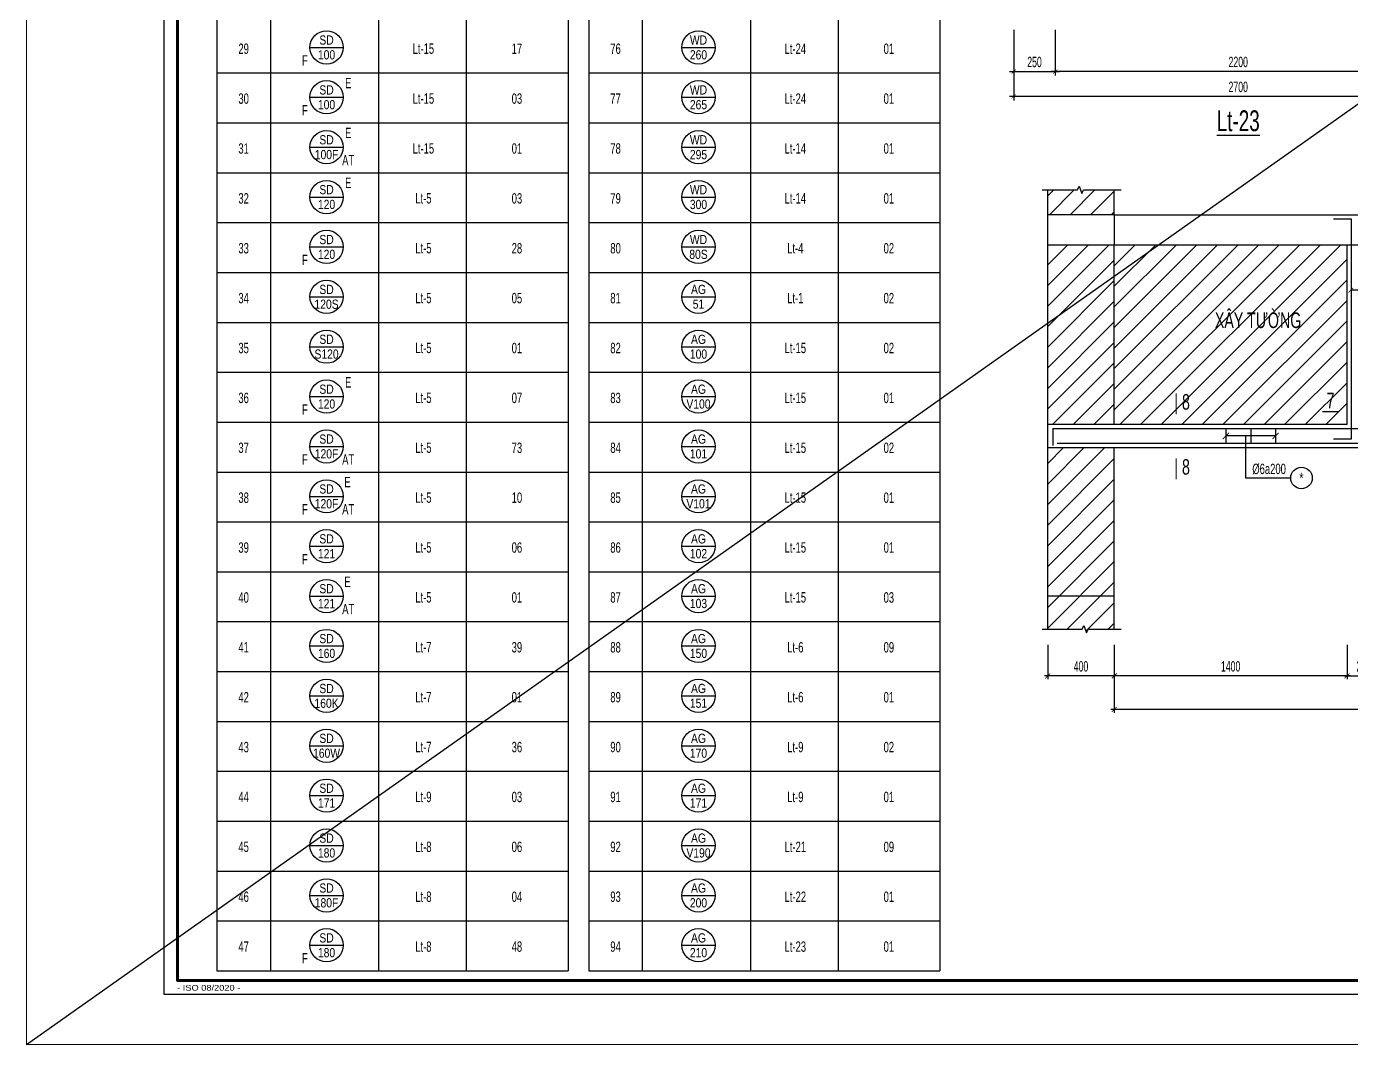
# Model space of a CAD drawing. Header units: millimetres. Extents: x 0 to 23128, y 0 to 16335.
# Drawn here: x 0 to 7968, y 0 to 6121 of the extents above; entities that cross this region are included whole.
import ezdxf
from ezdxf.enums import TextEntityAlignment as Align

# ---------------------------------------------------------------- set-up
doc = ezdxf.new("R2010")
doc.units = ezdxf.units.MM
doc.header["$LTSCALE"] = 100
doc.header["$MEASUREMENT"] = 0
doc.header["$PDMODE"] = 2
doc.layers.get('0').update_dxf_attribs({"lineweight": 20})
doc.layers.get('Defpoints').update_dxf_attribs({"color": 40, "lineweight": 20})
for name, color, linetype in [('CDC -TEXT KHUNG', 7, 'Continuous'), ('CDC-KHUNGTEN', 9, 'Continuous'), ('CDC.02.DIM', 1, 'Continuous'), ('CDC.03.BORDER', 3, 'Continuous'), ('CDC.05.STEEL', 4, 'Continuous'), ('CDC.06.TEXT', 2, 'Continuous'), ('CDC.10.HATCH', 9, 'Continuous'), ('CDC.11.NOTE', 8, 'Continuous'), ('CDC.14.STEELNUM', 9, 'Continuous'), ('KCS_CHI', 1, 'Continuous')]:
    doc.layers.add(name, color=color, linetype=linetype)
doc.layers.add('KCS_Plotter', color=11, linetype='Continuous', plot=False)
doc.styles.add('ARIAL', font='arial.ttf', dxfattribs={"width": 0.6})
doc.styles.add('JAPAN-EE', font='arial.ttf', dxfattribs={"width": 0.6})
doc.styles.add('KT CDC', font='arial.ttf', dxfattribs={"width": 0.85, "height": 200})
doc.dimstyles.new('1-25', dxfattribs={"dimtxt": 62.5, "dimasz": 30, "dimexe": 20, "dimexo": 0, "dimgap": 25, "dimtad": 1, "dimdec": 0, "dimzin": 0, "dimdsep": 46, "dimtxsty": 'ARIAL', "dimblk": 'ARCHTICK', "dimcen": 0, "dimdle": 20, "dimclrd": 1, "dimclre": 1, "dimclrt": 2, "dimadec": 0, "dimazin": 0, "dimtfac": 1, "dimtdec": 0, "dimtmove": 2, "dimatfit": 3, "dimldrblk": 'ARCHTICK', "dimfxl": 1, "dimtolj": 1, "dimtzin": 0, "dimarcsym": 1})
doc.dimstyles.new('dim25', dxfattribs={"dimscale": 25, "dimtxt": 2.5, "dimasz": 1, "dimexe": 1, "dimexo": 0, "dimgap": 1, "dimtad": 1, "dimdec": 0, "dimdsep": 46, "dimtxsty": 'ARIAL', "dimblk": 'ARCHTICK', "dimcen": 1, "dimdle": 1, "dimclrd": 1, "dimclre": 1, "dimclrt": 2, "dimadec": 0, "dimazin": 0, "dimtfac": 0.00072, "dimtdec": 0, "dimtix": 1, "dimtmove": 2, "dimatfit": 3, "dimldrblk": 'ARCHTICK', "dimfxl": 1, "dimtolj": 1, "dimarcsym": 0})

# ---------------------------------------------------------------- blocks, each defined once
blk = doc.blocks.new('_ArchTick')
at = {"color": 0, "linetype": 'ByBlock', "const_width": 0.15}
blk.add_lwpolyline([(-0.5, -0.5), (0.5, 0.5)], dxfattribs=at)
blk = doc.blocks.new('*D108')
at = {"layer": 'CDC.02.DIM', "color": 1, "lineweight": -2, "transparency": 16777216}
for p, q in [((5936.9, 6100.7), (5936.9, 5825.7)), ((6186.9, 6100.7), (6186.9, 5825.7)), ((5911.9, 5850.7), (6211.9, 5850.7))]:
    blk.add_line(p, q, dxfattribs=at)
at = {"layer": 'Defpoints', "color": 0, "transparency": 16777216}
for p in [(5936.9, 6100.7), (6186.9, 6100.7), (6186.9, 5850.7)]:
    blk.add_point(p, dxfattribs=at)
at = {"layer": 'CDC.02.DIM', "color": 1, "lineweight": -2, "transparency": 16777216, "xscale": 25, "yscale": 25, "zscale": 25, "rotation": 180}
blk.add_blockref('_ArchTick', (5936.9, 5850.7), dxfattribs=at)
at = {"layer": 'CDC.02.DIM', "color": 1, "lineweight": -2, "transparency": 16777216, "xscale": 25, "yscale": 25, "zscale": 25}
blk.add_blockref('_ArchTick', (6186.9, 5850.7), dxfattribs=at)
at = {"layer": 'CDC.02.DIM', "color": 2, "transparency": 16777216, "insert": (6061.9, 5907.6), "char_height": 62.5, "attachment_point": 5, "style": 'ARIAL'}
blk.add_mtext('\\A1;250', dxfattribs=at)
blk = doc.blocks.new('*D110')
at = {"layer": 'CDC.02.DIM', "color": 1, "lineweight": -2, "transparency": 16777216}
for p, q in [((6186.9, 6100.7), (6186.9, 5825.7)), ((8386.9, 6100.7), (8386.9, 5825.7)), ((8411.9, 5850.7), (6161.9, 5850.7))]:
    blk.add_line(p, q, dxfattribs=at)
at = {"layer": 'Defpoints', "color": 0, "transparency": 16777216}
for p in [(6186.9, 6100.7), (8386.9, 6100.7), (6186.9, 5850.7)]:
    blk.add_point(p, dxfattribs=at)
at = {"layer": 'CDC.02.DIM', "color": 1, "lineweight": -2, "transparency": 16777216, "xscale": 25, "yscale": 25, "zscale": 25, "rotation": 180}
blk.add_blockref('_ArchTick', (6186.9, 5850.7), dxfattribs=at)
at = {"layer": 'CDC.02.DIM', "color": 1, "lineweight": -2, "transparency": 16777216, "xscale": 25, "yscale": 25, "zscale": 25}
blk.add_blockref('_ArchTick', (8386.9, 5850.7), dxfattribs=at)
at = {"layer": 'CDC.02.DIM', "color": 2, "transparency": 16777216, "insert": (7286.9, 5907.6), "char_height": 62.5, "attachment_point": 5, "style": 'ARIAL'}
blk.add_mtext('\\A1;2200', dxfattribs=at)
blk = doc.blocks.new('*D111')
at = {"layer": 'CDC.02.DIM', "color": 1, "lineweight": -2, "transparency": 16777216}
for p, q in [((5936.9, 6100.7), (5936.9, 5675.7)), ((8636.9, 6100.7), (8636.9, 5675.7)), ((8661.9, 5700.7), (5911.9, 5700.7))]:
    blk.add_line(p, q, dxfattribs=at)
at = {"layer": 'Defpoints', "color": 0, "transparency": 16777216}
for p in [(5936.9, 6100.7), (8636.9, 6100.7), (5936.9, 5700.7)]:
    blk.add_point(p, dxfattribs=at)
at = {"layer": 'CDC.02.DIM', "color": 1, "lineweight": -2, "transparency": 16777216, "xscale": 25, "yscale": 25, "zscale": 25, "rotation": 180}
blk.add_blockref('_ArchTick', (5936.9, 5700.7), dxfattribs=at)
at = {"layer": 'CDC.02.DIM', "color": 1, "lineweight": -2, "transparency": 16777216, "xscale": 25, "yscale": 25, "zscale": 25}
blk.add_blockref('_ArchTick', (8636.9, 5700.7), dxfattribs=at)
at = {"layer": 'CDC.02.DIM', "color": 2, "transparency": 16777216, "insert": (7286.9, 5757.6), "char_height": 62.5, "attachment_point": 5, "style": 'ARIAL'}
blk.add_mtext('\\A1;2700', dxfattribs=at)
blk = doc.blocks.new('*D143')
at = {"layer": 'CDC.02.DIM', "color": 1, "lineweight": -2, "transparency": 16777216}
for p, q in [((6141.4, 2403.9), (6141.4, 2196.4)), ((6541.4, 2403.9), (6541.4, 2196.4)), ((6561.4, 2216.4), (6121.4, 2216.4))]:
    blk.add_line(p, q, dxfattribs=at)
at = {"layer": 'Defpoints', "color": 0, "transparency": 16777216}
for p in [(6141.4, 2403.9), (6541.4, 2403.9), (6141.4, 2216.4)]:
    blk.add_point(p, dxfattribs=at)
at = {"layer": 'CDC.02.DIM', "color": 1, "lineweight": -2, "transparency": 16777216, "xscale": 30, "yscale": 30, "zscale": 30, "rotation": 180}
blk.add_blockref('_ArchTick', (6141.4, 2216.4), dxfattribs=at)
at = {"layer": 'CDC.02.DIM', "color": 1, "lineweight": -2, "transparency": 16777216, "xscale": 30, "yscale": 30, "zscale": 30}
blk.add_blockref('_ArchTick', (6541.4, 2216.4), dxfattribs=at)
at = {"layer": 'CDC.02.DIM', "color": 2, "transparency": 16777216, "insert": (6341.4, 2273.3), "char_height": 62.5, "attachment_point": 5, "style": 'ARIAL'}
blk.add_mtext('\\A1;400', dxfattribs=at)
blk = doc.blocks.new('*D144')
at = {"layer": 'CDC.02.DIM', "color": 1, "lineweight": -2, "transparency": 16777216}
for p, q in [((6541.4, 2403.9), (6541.4, 2196.4)), ((7941.4, 2403.9), (7941.4, 2196.4)), ((7961.4, 2216.4), (6521.4, 2216.4))]:
    blk.add_line(p, q, dxfattribs=at)
at = {"layer": 'Defpoints', "color": 0, "transparency": 16777216}
for p in [(6541.4, 2403.9), (7941.4, 2403.9), (6541.4, 2216.4)]:
    blk.add_point(p, dxfattribs=at)
at = {"layer": 'CDC.02.DIM', "color": 1, "lineweight": -2, "transparency": 16777216, "xscale": 30, "yscale": 30, "zscale": 30, "rotation": 180}
blk.add_blockref('_ArchTick', (6541.4, 2216.4), dxfattribs=at)
at = {"layer": 'CDC.02.DIM', "color": 1, "lineweight": -2, "transparency": 16777216, "xscale": 30, "yscale": 30, "zscale": 30}
blk.add_blockref('_ArchTick', (7941.4, 2216.4), dxfattribs=at)
at = {"layer": 'CDC.02.DIM', "color": 2, "transparency": 16777216, "insert": (7241.4, 2273.3), "char_height": 62.5, "attachment_point": 5, "style": 'ARIAL'}
blk.add_mtext('\\A1;1400', dxfattribs=at)
blk = doc.blocks.new('*D145')
at = {"layer": 'CDC.02.DIM', "color": 1, "lineweight": -2, "transparency": 16777216}
for p, q in [((6541.4, 2403.9), (6541.4, 1994.9)), ((11241.4, 2402.4), (11241.4, 1994.9)), ((11261.4, 2014.9), (6521.4, 2014.9))]:
    blk.add_line(p, q, dxfattribs=at)
at = {"layer": 'Defpoints', "color": 0, "transparency": 16777216}
for p in [(6541.4, 2403.9), (11241.4, 2402.4), (6541.4, 2014.9)]:
    blk.add_point(p, dxfattribs=at)
at = {"layer": 'CDC.02.DIM', "color": 1, "lineweight": -2, "transparency": 16777216, "xscale": 30, "yscale": 30, "zscale": 30, "rotation": 180}
blk.add_blockref('_ArchTick', (6541.4, 2014.9), dxfattribs=at)
at = {"layer": 'CDC.02.DIM', "color": 1, "lineweight": -2, "transparency": 16777216, "xscale": 30, "yscale": 30, "zscale": 30}
blk.add_blockref('_ArchTick', (11241.4, 2014.9), dxfattribs=at)
at = {"layer": 'CDC.02.DIM', "color": 2, "transparency": 16777216, "insert": (8891.4, 2071.8), "char_height": 62.5, "attachment_point": 5, "style": 'ARIAL'}
blk.add_mtext('\\A1;4700', dxfattribs=at)
blk = doc.blocks.new('*D146')
at = {"layer": 'CDC.02.DIM', "color": 1, "lineweight": -2, "transparency": 16777216}
for p, q in [((7941.4, 2403.9), (7941.4, 2196.4)), ((8141.4, 2403.9), (8141.4, 2196.4)), ((7921.4, 2216.4), (8161.4, 2216.4))]:
    blk.add_line(p, q, dxfattribs=at)
at = {"layer": 'Defpoints', "color": 0, "transparency": 16777216}
for p in [(7941.4, 2403.9), (8141.4, 2403.9), (8141.4, 2216.4)]:
    blk.add_point(p, dxfattribs=at)
at = {"layer": 'CDC.02.DIM', "color": 1, "lineweight": -2, "transparency": 16777216, "xscale": 30, "yscale": 30, "zscale": 30, "rotation": 180}
blk.add_blockref('_ArchTick', (7941.4, 2216.4), dxfattribs=at)
at = {"layer": 'CDC.02.DIM', "color": 1, "lineweight": -2, "transparency": 16777216, "xscale": 30, "yscale": 30, "zscale": 30}
blk.add_blockref('_ArchTick', (8141.4, 2216.4), dxfattribs=at)
at = {"layer": 'CDC.02.DIM', "color": 2, "transparency": 16777216, "insert": (8041.4, 2273.3), "char_height": 62.5, "attachment_point": 5, "style": 'ARIAL'}
blk.add_mtext('\\A1;200', dxfattribs=at)
blk = doc.blocks.new('NS-SSMK1')
blk.add_line((-900, 0), (900, 0))
blk.add_circle((0, 0), 900)
blk = doc.blocks.new('Khung tên chuẩn')
at = {"layer": 'CDC-KHUNGTEN', "color": 8}
blk.add_lwpolyline([(75096, 1100), (83000, 1100), (83000, 58300), (3000, 58300), (3000, 1100), (75096, 1100)], dxfattribs=at)
at = {"layer": 'CDC-KHUNGTEN', "color": 255, "lineweight": 60}
blk.add_lwpolyline([(74900, 1400), (74900, 58000), (3300, 58000), (3300, 1400), (74900, 1400)], close=True, dxfattribs=at)
at = {"layer": 'Defpoints', "color": 1, "ltscale": 0.2}
blk.add_lwpolyline([(0, 0), (0, 59400), (84100, 59400), (84100, 0), (0, 0)], close=True, dxfattribs=at)
at = {"layer": 'CDC -TEXT KHUNG', "color": 6, "style": 'KT CDC', "width": 1.15}
blk.add_text('- ISO 08/2020 -', height=125.69, dxfattribs=at).set_placement((3294, 1177))

msp = doc.modelspace()

# ---------------------------------------------------------------- hatches: boundary and pattern name
at = {"layer": 'CDC.10.HATCH'}
h = msp.add_hatch(dxfattribs=at)
h.set_pattern_fill('ANSI31', color=256, scale=700, style=0)
h.set_pattern_definition([(45, (6341.44, 3817.635), (-61.872, 61.872), [])])
h.paths.add_polyline_path([(6541.4, 3589.2), (6141.4, 3589.2), (6141.4, 2696.7), (6541.4, 2696.7)])
h.paths.add_polyline_path([(6541.4, 2696.7), (6141.4, 2696.7), (6141.4, 2496.7), (6349.1, 2496.7), (6358.7, 2518.9), (6374.8, 2474.5), (6384.5, 2496.7), (6541.4, 2496.7)])
h.paths.add_polyline_path([(6541.4, 5138.6), (6355.5, 5138.6), (6345.8, 5116.4), (6329.7, 5160.8), (6320.1, 5138.6), (6141.4, 5138.6), (6141.4, 4989.2), (6541.4, 4989.2)])
h = msp.add_hatch(dxfattribs=at)
h.set_pattern_fill('ANSI31', color=256, scale=700, style=0)
h.set_pattern_definition([(45, (6341.495, 4269.24), (-61.872, 61.872), [])])
h.paths.add_polyline_path([(6541.6, 4809.2), (6141.4, 4809.3), (6141.4, 3729.2), (6541.4, 3729.2)])
h = msp.add_hatch(dxfattribs=at)
h.set_pattern_fill('ANSI31', color=256, scale=700, style=0)
h.set_pattern_definition([(45, (7241.44, 4269.19), (-61.872, 61.872), [])])
h.paths.add_polyline_path([(7941.4, 4808.8), (6541.6, 4809.2), (6541.4, 3729.2), (7941.4, 3729.2)])
h.paths.add_polyline_path([(7117, 4277.6), (7695.9, 4277.6), (7695.9, 4456.1), (7117, 4456.1)], flags=24)
h.paths.add_polyline_path([(7782.5, 3800.3), (7901.4, 3800.3), (7901.4, 3944), (7782.5, 3944)], flags=24)
h.paths.add_polyline_path([(6884.2, 3759.9), (7015.1, 3759.9), (7015.1, 3944.2), (6884.2, 3944.2)], flags=24)

# ---------------------------------------------------------------- linework, layer by layer
at = {"layer": 'CDC.03.BORDER'}
for p, q in [((1145, 15900), (1145, 442.9)), ((3256.7, 15900), (3256.7, 442.9)), ((3381.7, 15900), (3381.7, 442.9)), ((5493.4, 15900), (5493.4, 442.9)), ((1466.6, 15235.4), (1466.6, 442.9)), ((2116.9, 15235.4), (2116.9, 442.9)), ((2643.5, 15235.4), (2643.5, 442.9)), ((3703.3, 15235.4), (3703.3, 442.9)), ((4353.6, 15235.4), (4353.6, 442.9)), ((4880.2, 15235.4), (4880.2, 442.9)), ((4880.2, 15235.4), (4880.2, 442.9)), ((4880.2, 15235.4), (4880.2, 442.9)), ((6141.4, 2496.7), (6141.4, 5138.6)), ((6541.4, 4989.2), (6541.4, 5138.6)), ((6541.4, 4989.2), (11241.4, 4987.7)), ((6541.4, 3729.2), (6541.6, 4809.2)), ((7941.4, 3729.2), (7941.4, 4808.9)), ((6141.4, 3729.2), (7941.4, 3729.2)), ((6141.4, 3589.2), (11641.4, 3589.2)), ((6541.4, 2496.7), (6541.4, 3589.2)), ((1145, 442.9), (3256.7, 442.9)), ((3381.7, 442.9), (5493.4, 442.9))]:
    msp.add_line(p, q, dxfattribs=at)
at = {"layer": 'CDC.05.STEEL'}
for p, q in [((6171.4, 3704.2), (11604.2, 3702.6)), ((6171.4, 3704.2), (6171.4, 3602.3)), ((7211.9, 3704.1), (7211.9, 3614.1)), ((7361.9, 3704.1), (7361.9, 3614.1)), ((7511.9, 3704.1), (7511.9, 3614.1)), ((11569.1, 3612.7), (6198.1, 3614.2))]:
    msp.add_line(p, q, dxfattribs=at)
msp.add_lwpolyline([(7858.9, 4964.1), (7966.4, 4964.1), (7966.4, 3639.2), (7858.9, 3639.2)], dxfattribs=at)
at = {"layer": 'CDC.10.HATCH', "ltscale": 3}
for p, q in [((6541.4, 4989.2), (6141.4, 4989.2)), ((6541.4, 4989.2), (6541.6, 4809.2)), ((6141.6, 4809.3), (11641.6, 4807.8)), ((6541.4, 2696.7), (6141.4, 2696.7))]:
    msp.add_line(p, q, dxfattribs=at)
at = {"layer": 'CDC.11.NOTE'}
msp.add_line((7511.9, 3659.1), (7211.9, 3659.1), dxfattribs=at)
for points in [[(6107.3, 5138.6), (6320.1, 5138.6), (6329.7, 5160.8), (6345.8, 5116.4), (6355.5, 5138.6), (6582, 5138.6)], [(8539.4, 4535.3), (7966.4, 4535.3), (7966.4, 4535.3)], [(7602.3, 3406.3), (7332.3, 3406.3), (7332.3, 3659.1)], [(6107.3, 2496.7), (6349.1, 2496.7), (6358.7, 2518.9), (6374.8, 2474.5), (6384.5, 2496.7), (6582, 2496.7)]]:
    msp.add_lwpolyline(points, dxfattribs=at)
at = {"layer": 'CDC.14.STEELNUM'}
msp.add_circle((7667.1, 3406.3, 0), 64.8, dxfattribs=at)
at = {"layer": 'KCS_CHI'}
for p, q in [((1145, 5841.8), (3256.7, 5841.8)), ((3381.7, 5841.8), (5493.4, 5841.8)), ((1145, 5541.8), (3256.7, 5541.8)), ((3381.7, 5541.8), (5493.4, 5541.8)), ((1145, 5241.9), (3256.7, 5241.9)), ((3381.7, 5241.9), (5493.4, 5241.9)), ((1145, 4942), (3256.7, 4942)), ((3381.7, 4942), (5493.4, 4942)), ((1145, 4642), (3256.7, 4642)), ((3381.7, 4642), (5493.4, 4642)), ((1145, 4342.1), (3256.7, 4342.1)), ((3381.7, 4342.1), (5493.4, 4342.1)), ((1145, 4042.2), (3256.7, 4042.2)), ((3381.7, 4042.2), (5493.4, 4042.2)), ((1145, 3742.2), (3256.7, 3742.2)), ((3381.7, 3742.2), (5493.4, 3742.2)), ((1145, 3442.3), (3256.7, 3442.3)), ((3381.7, 3442.3), (5493.4, 3442.3)), ((1145, 3142.3), (3256.7, 3142.3)), ((3381.7, 3142.3), (5493.4, 3142.3)), ((1145, 2842.4), (3256.7, 2842.4)), ((3381.7, 2842.4), (5493.4, 2842.4)), ((1145, 2542.5), (3256.7, 2542.5)), ((3381.7, 2542.5), (5493.4, 2542.5)), ((1145, 2242.5), (3256.7, 2242.5)), ((3381.7, 2242.5), (5493.4, 2242.5)), ((1145, 1942.6), (3256.7, 1942.6)), ((3381.7, 1942.6), (5493.4, 1942.6)), ((1145, 1642.6), (3256.7, 1642.6)), ((3381.7, 1642.6), (5493.4, 1642.6)), ((1145, 1342.7), (3256.7, 1342.7)), ((3381.7, 1342.7), (5493.4, 1342.7)), ((1145, 1042.8), (3256.7, 1042.8)), ((3381.7, 1042.8), (5493.4, 1042.8)), ((1145, 742.8), (3256.7, 742.8)), ((3381.7, 742.8), (5493.4, 742.8))]:
    msp.add_line(p, q, dxfattribs=at)
at = {"layer": 'KCS_Plotter'}
msp.add_line((0, 0), (23127.5, 16335), dxfattribs=at)

# ---------------------------------------------------------------- block references
at = {"xscale": 0.2750000000014552, "yscale": 0.2750000000014552, "zscale": 0.2750000000014552}
msp.add_blockref('Khung tên chuẩn', (0, 0), dxfattribs=at)
at = {"layer": 'CDC.06.TEXT'}
ref = msp.add_blockref('NS-SSMK1', (1804.4, 5995.5), dxfattribs=dict(at, xscale=0.1111111119389534, yscale=0.1111111119389534, zscale=0.1111111119389534))
ref.add_attrib('建具記号', 'SD', dxfattribs={"layer": '0', "height": 55.56, "style": 'JAPAN-EE', "width": 0.8}).set_placement((1804.4, 6040), align=Align.MIDDLE)
ref.add_attrib('番号', '100', dxfattribs={"layer": '0', "height": 55.56, "style": 'JAPAN-EE', "width": 0.8}).set_placement((1804.4, 5951.1), align=Align.MIDDLE)
ref = msp.add_blockref('NS-SSMK1', (4041.1, 5995.5), dxfattribs=dict(at, xscale=0.1111111119389534, yscale=0.1111111119389534, zscale=0.1111111119389534))
ref.add_attrib('建具記号', 'WD', dxfattribs={"layer": '0', "height": 55.56, "style": 'JAPAN-EE', "width": 0.8}).set_placement((4041.1, 6040), align=Align.MIDDLE)
ref.add_attrib('番号', '260', dxfattribs={"layer": '0', "height": 55.56, "style": 'JAPAN-EE', "width": 0.8}).set_placement((4041.1, 5951.1), align=Align.MIDDLE)
ref = msp.add_blockref('NS-SSMK1', (1804.4, 5695.6), dxfattribs=dict(at, xscale=0.1111111119389534, yscale=0.1111111119389534, zscale=0.1111111119389534))
ref.add_attrib('建具記号', 'SD', dxfattribs={"layer": '0', "height": 55.56, "style": 'JAPAN-EE', "width": 0.8}).set_placement((1804.4, 5740), align=Align.MIDDLE)
ref.add_attrib('番号', '100', dxfattribs={"layer": '0', "height": 55.56, "style": 'JAPAN-EE', "width": 0.8}).set_placement((1804.4, 5651.2), align=Align.MIDDLE)
ref = msp.add_blockref('NS-SSMK1', (4041.1, 5695.6), dxfattribs=dict(at, xscale=0.1111111119389534, yscale=0.1111111119389534, zscale=0.1111111119389534))
ref.add_attrib('建具記号', 'WD', dxfattribs={"layer": '0', "height": 55.56, "style": 'JAPAN-EE', "width": 0.8}).set_placement((4041.1, 5740), align=Align.MIDDLE)
ref.add_attrib('番号', '265', dxfattribs={"layer": '0', "height": 55.56, "style": 'JAPAN-EE', "width": 0.8}).set_placement((4041.1, 5651.2), align=Align.MIDDLE)
ref = msp.add_blockref('NS-SSMK1', (1804.4, 5395.7), dxfattribs=dict(at, xscale=0.1111111119389534, yscale=0.1111111119389534, zscale=0.1111111119389534))
ref.add_attrib('建具記号', 'SD', dxfattribs={"layer": '0', "height": 55.56, "style": 'JAPAN-EE', "width": 0.8}).set_placement((1804.4, 5440.1), align=Align.MIDDLE)
ref.add_attrib('番号', '100F', dxfattribs={"layer": '0', "height": 55.56, "style": 'JAPAN-EE', "width": 0.8}).set_placement((1804.4, 5351.2), align=Align.MIDDLE)
ref = msp.add_blockref('NS-SSMK1', (4041.1, 5395.7), dxfattribs=dict(at, xscale=0.1111111119389534, yscale=0.1111111119389534, zscale=0.1111111119389534))
ref.add_attrib('建具記号', 'WD', dxfattribs={"layer": '0', "height": 55.56, "style": 'JAPAN-EE', "width": 0.8}).set_placement((4041.1, 5440.1), align=Align.MIDDLE)
ref.add_attrib('番号', '295', dxfattribs={"layer": '0', "height": 55.56, "style": 'JAPAN-EE', "width": 0.8}).set_placement((4041.1, 5351.2), align=Align.MIDDLE)
ref = msp.add_blockref('NS-SSMK1', (1804.4, 5095.7), dxfattribs=dict(at, xscale=0.1111111119389534, yscale=0.1111111119389534, zscale=0.1111111119389534))
ref.add_attrib('建具記号', 'SD', dxfattribs={"layer": '0', "height": 55.56, "style": 'JAPAN-EE', "width": 0.8}).set_placement((1804.4, 5140.2), align=Align.MIDDLE)
ref.add_attrib('番号', '120', dxfattribs={"layer": '0', "height": 55.56, "style": 'JAPAN-EE', "width": 0.8}).set_placement((1804.4, 5051.3), align=Align.MIDDLE)
ref = msp.add_blockref('NS-SSMK1', (4041.1, 5095.7), dxfattribs=dict(at, xscale=0.1111111119389534, yscale=0.1111111119389534, zscale=0.1111111119389534))
ref.add_attrib('建具記号', 'WD', dxfattribs={"layer": '0', "height": 55.56, "style": 'JAPAN-EE', "width": 0.8}).set_placement((4041.1, 5140.2), align=Align.MIDDLE)
ref.add_attrib('番号', '300', dxfattribs={"layer": '0', "height": 55.56, "style": 'JAPAN-EE', "width": 0.8}).set_placement((4041.1, 5051.3), align=Align.MIDDLE)
ref = msp.add_blockref('NS-SSMK1', (1804.4, 4795.8), dxfattribs=dict(at, xscale=0.1111111119389534, yscale=0.1111111119389534, zscale=0.1111111119389534))
ref.add_attrib('建具記号', 'SD', dxfattribs={"layer": '0', "height": 55.56, "style": 'JAPAN-EE', "width": 0.8}).set_placement((1804.4, 4840.2), align=Align.MIDDLE)
ref.add_attrib('番号', '120', dxfattribs={"layer": '0', "height": 55.56, "style": 'JAPAN-EE', "width": 0.8}).set_placement((1804.4, 4751.3), align=Align.MIDDLE)
ref = msp.add_blockref('NS-SSMK1', (4041.1, 4795.8), dxfattribs=dict(at, xscale=0.1111111119389534, yscale=0.1111111119389534, zscale=0.1111111119389534))
ref.add_attrib('建具記号', 'WD', dxfattribs={"layer": '0', "height": 55.56, "style": 'JAPAN-EE', "width": 0.8}).set_placement((4041.1, 4840.2), align=Align.MIDDLE)
ref.add_attrib('番号', '80S', dxfattribs={"layer": '0', "height": 55.56, "style": 'JAPAN-EE', "width": 0.8}).set_placement((4041.1, 4751.3), align=Align.MIDDLE)
ref = msp.add_blockref('NS-SSMK1', (1804.4, 4495.8), dxfattribs=dict(at, xscale=0.1111111119389534, yscale=0.1111111119389534, zscale=0.1111111119389534))
ref.add_attrib('建具記号', 'SD', dxfattribs={"layer": '0', "height": 55.56, "style": 'JAPAN-EE', "width": 0.8}).set_placement((1804.4, 4540.3), align=Align.MIDDLE)
ref.add_attrib('番号', '120S', dxfattribs={"layer": '0', "height": 55.56, "style": 'JAPAN-EE', "width": 0.8}).set_placement((1804.4, 4451.4), align=Align.MIDDLE)
ref = msp.add_blockref('NS-SSMK1', (4041.1, 4495.8), dxfattribs=dict(at, xscale=0.1111111119389534, yscale=0.1111111119389534, zscale=0.1111111119389534))
ref.add_attrib('建具記号', 'AG', dxfattribs={"layer": '0', "height": 55.56, "style": 'JAPAN-EE', "width": 0.8}).set_placement((4041.1, 4540.3), align=Align.MIDDLE)
ref.add_attrib('番号', '51', dxfattribs={"layer": '0', "height": 55.56, "style": 'JAPAN-EE', "width": 0.8}).set_placement((4041.1, 4451.4), align=Align.MIDDLE)
ref = msp.add_blockref('NS-SSMK1', (1804.4, 4195.9), dxfattribs=dict(at, xscale=0.1111111119389534, yscale=0.1111111119389534, zscale=0.1111111119389534))
ref.add_attrib('建具記号', 'SD', dxfattribs={"layer": '0', "height": 55.56, "style": 'JAPAN-EE', "width": 0.8}).set_placement((1804.4, 4240.4), align=Align.MIDDLE)
ref.add_attrib('番号', 'S120', dxfattribs={"layer": '0', "height": 55.56, "style": 'JAPAN-EE', "width": 0.8}).set_placement((1804.4, 4151.5), align=Align.MIDDLE)
ref = msp.add_blockref('NS-SSMK1', (4041.1, 4195.9), dxfattribs=dict(at, xscale=0.1111111119389534, yscale=0.1111111119389534, zscale=0.1111111119389534))
ref.add_attrib('建具記号', 'AG', dxfattribs={"layer": '0', "height": 55.56, "style": 'JAPAN-EE', "width": 0.8}).set_placement((4041.1, 4240.4), align=Align.MIDDLE)
ref.add_attrib('番号', '100', dxfattribs={"layer": '0', "height": 55.56, "style": 'JAPAN-EE', "width": 0.8}).set_placement((4041.1, 4151.5), align=Align.MIDDLE)
ref = msp.add_blockref('NS-SSMK1', (1804.4, 3896), dxfattribs=dict(at, xscale=0.1111111119389534, yscale=0.1111111119389534, zscale=0.1111111119389534))
ref.add_attrib('建具記号', 'SD', dxfattribs={"layer": '0', "height": 55.56, "style": 'JAPAN-EE', "width": 0.8}).set_placement((1804.4, 3940.4), align=Align.MIDDLE)
ref.add_attrib('番号', '120', dxfattribs={"layer": '0', "height": 55.56, "style": 'JAPAN-EE', "width": 0.8}).set_placement((1804.4, 3851.5), align=Align.MIDDLE)
ref = msp.add_blockref('NS-SSMK1', (4041.1, 3896), dxfattribs=dict(at, xscale=0.1111111119389534, yscale=0.1111111119389534, zscale=0.1111111119389534))
ref.add_attrib('建具記号', 'AG', dxfattribs={"layer": '0', "height": 55.56, "style": 'JAPAN-EE', "width": 0.8}).set_placement((4041.1, 3940.4), align=Align.MIDDLE)
ref.add_attrib('番号', 'V100', dxfattribs={"layer": '0', "height": 55.56, "style": 'JAPAN-EE', "width": 0.8}).set_placement((4041.1, 3851.5), align=Align.MIDDLE)
ref = msp.add_blockref('NS-SSMK1', (1804.4, 3596), dxfattribs=dict(at, xscale=0.1111111119389534, yscale=0.1111111119389534, zscale=0.1111111119389534))
ref.add_attrib('建具記号', 'SD', dxfattribs={"layer": '0', "height": 55.56, "style": 'JAPAN-EE', "width": 0.8}).set_placement((1804.4, 3640.5), align=Align.MIDDLE)
ref.add_attrib('番号', '120F', dxfattribs={"layer": '0', "height": 55.56, "style": 'JAPAN-EE', "width": 0.8}).set_placement((1804.4, 3551.6), align=Align.MIDDLE)
ref = msp.add_blockref('NS-SSMK1', (4041.1, 3596), dxfattribs=dict(at, xscale=0.1111111119389534, yscale=0.1111111119389534, zscale=0.1111111119389534))
ref.add_attrib('建具記号', 'AG', dxfattribs={"layer": '0', "height": 55.56, "style": 'JAPAN-EE', "width": 0.8}).set_placement((4041.1, 3640.5), align=Align.MIDDLE)
ref.add_attrib('番号', '101', dxfattribs={"layer": '0', "height": 55.56, "style": 'JAPAN-EE', "width": 0.8}).set_placement((4041.1, 3551.6), align=Align.MIDDLE)
ref = msp.add_blockref('NS-SSMK1', (1804.4, 3296.1), dxfattribs=dict(at, xscale=0.1111111119389534, yscale=0.1111111119389534, zscale=0.1111111119389534))
ref.add_attrib('建具記号', 'SD', dxfattribs={"layer": '0', "height": 55.56, "style": 'JAPAN-EE', "width": 0.8}).set_placement((1804.4, 3340.5), align=Align.MIDDLE)
ref.add_attrib('番号', '120F', dxfattribs={"layer": '0', "height": 55.56, "style": 'JAPAN-EE', "width": 0.8}).set_placement((1804.4, 3251.6), align=Align.MIDDLE)
ref = msp.add_blockref('NS-SSMK1', (4041.1, 3296.1), dxfattribs=dict(at, xscale=0.1111111119389534, yscale=0.1111111119389534, zscale=0.1111111119389534))
ref.add_attrib('建具記号', 'AG', dxfattribs={"layer": '0', "height": 55.56, "style": 'JAPAN-EE', "width": 0.8}).set_placement((4041.1, 3340.5), align=Align.MIDDLE)
ref.add_attrib('番号', 'V101', dxfattribs={"layer": '0', "height": 55.56, "style": 'JAPAN-EE', "width": 0.8}).set_placement((4041.1, 3251.6), align=Align.MIDDLE)
ref = msp.add_blockref('NS-SSMK1', (1804.4, 2996.1), dxfattribs=dict(at, xscale=0.1111111119389534, yscale=0.1111111119389534, zscale=0.1111111119389534))
ref.add_attrib('建具記号', 'SD', dxfattribs={"layer": '0', "height": 55.56, "style": 'JAPAN-EE', "width": 0.8}).set_placement((1804.4, 3040.6), align=Align.MIDDLE)
ref.add_attrib('番号', '121', dxfattribs={"layer": '0', "height": 55.56, "style": 'JAPAN-EE', "width": 0.8}).set_placement((1804.4, 2951.7), align=Align.MIDDLE)
ref = msp.add_blockref('NS-SSMK1', (4041.1, 2996.1), dxfattribs=dict(at, xscale=0.1111111119389534, yscale=0.1111111119389534, zscale=0.1111111119389534))
ref.add_attrib('建具記号', 'AG', dxfattribs={"layer": '0', "height": 55.56, "style": 'JAPAN-EE', "width": 0.8}).set_placement((4041.1, 3040.6), align=Align.MIDDLE)
ref.add_attrib('番号', '102', dxfattribs={"layer": '0', "height": 55.56, "style": 'JAPAN-EE', "width": 0.8}).set_placement((4041.1, 2951.7), align=Align.MIDDLE)
ref = msp.add_blockref('NS-SSMK1', (1804.4, 2696.2), dxfattribs=dict(at, xscale=0.1111111119389534, yscale=0.1111111119389534, zscale=0.1111111119389534))
ref.add_attrib('建具記号', 'SD', dxfattribs={"layer": '0', "height": 55.56, "style": 'JAPAN-EE', "width": 0.8}).set_placement((1804.4, 2740.7), align=Align.MIDDLE)
ref.add_attrib('番号', '121', dxfattribs={"layer": '0', "height": 55.56, "style": 'JAPAN-EE', "width": 0.8}).set_placement((1804.4, 2651.8), align=Align.MIDDLE)
ref = msp.add_blockref('NS-SSMK1', (4041.1, 2696.2), dxfattribs=dict(at, xscale=0.1111111119389534, yscale=0.1111111119389534, zscale=0.1111111119389534))
ref.add_attrib('建具記号', 'AG', dxfattribs={"layer": '0', "height": 55.56, "style": 'JAPAN-EE', "width": 0.8}).set_placement((4041.1, 2740.7), align=Align.MIDDLE)
ref.add_attrib('番号', '103', dxfattribs={"layer": '0', "height": 55.56, "style": 'JAPAN-EE', "width": 0.8}).set_placement((4041.1, 2651.8), align=Align.MIDDLE)
ref = msp.add_blockref('NS-SSMK1', (1804.4, 2396.3), dxfattribs=dict(at, xscale=0.1111111119389534, yscale=0.1111111119389534, zscale=0.1111111119389534))
ref.add_attrib('建具記号', 'SD', dxfattribs={"layer": '0', "height": 55.56, "style": 'JAPAN-EE', "width": 0.8}).set_placement((1804.4, 2440.7), align=Align.MIDDLE)
ref.add_attrib('番号', '160', dxfattribs={"layer": '0', "height": 55.56, "style": 'JAPAN-EE', "width": 0.8}).set_placement((1804.4, 2351.8), align=Align.MIDDLE)
ref = msp.add_blockref('NS-SSMK1', (4041.1, 2396.3), dxfattribs=dict(at, xscale=0.1111111119389534, yscale=0.1111111119389534, zscale=0.1111111119389534))
ref.add_attrib('建具記号', 'AG', dxfattribs={"layer": '0', "height": 55.56, "style": 'JAPAN-EE', "width": 0.8}).set_placement((4041.1, 2440.7), align=Align.MIDDLE)
ref.add_attrib('番号', '150', dxfattribs={"layer": '0', "height": 55.56, "style": 'JAPAN-EE', "width": 0.8}).set_placement((4041.1, 2351.8), align=Align.MIDDLE)
ref = msp.add_blockref('NS-SSMK1', (1804.4, 2096.3), dxfattribs=dict(at, xscale=0.1111111119389534, yscale=0.1111111119389534, zscale=0.1111111119389534))
ref.add_attrib('建具記号', 'SD', dxfattribs={"layer": '0', "height": 55.56, "style": 'JAPAN-EE', "width": 0.8}).set_placement((1804.4, 2140.8), align=Align.MIDDLE)
ref.add_attrib('番号', '160K', dxfattribs={"layer": '0', "height": 55.56, "style": 'JAPAN-EE', "width": 0.8}).set_placement((1804.4, 2051.9), align=Align.MIDDLE)
ref = msp.add_blockref('NS-SSMK1', (4041.1, 2096.3), dxfattribs=dict(at, xscale=0.1111111119389534, yscale=0.1111111119389534, zscale=0.1111111119389534))
ref.add_attrib('建具記号', 'AG', dxfattribs={"layer": '0', "height": 55.56, "style": 'JAPAN-EE', "width": 0.8}).set_placement((4041.1, 2140.8), align=Align.MIDDLE)
ref.add_attrib('番号', '151', dxfattribs={"layer": '0', "height": 55.56, "style": 'JAPAN-EE', "width": 0.8}).set_placement((4041.1, 2051.9), align=Align.MIDDLE)
ref = msp.add_blockref('NS-SSMK1', (1804.4, 1796.4), dxfattribs=dict(at, xscale=0.1111111119389534, yscale=0.1111111119389534, zscale=0.1111111119389534))
ref.add_attrib('建具記号', 'SD', dxfattribs={"layer": '0', "height": 55.56, "style": 'JAPAN-EE', "width": 0.8}).set_placement((1804.4, 1840.8), align=Align.MIDDLE)
ref.add_attrib('番号', '160W', dxfattribs={"layer": '0', "height": 55.56, "style": 'JAPAN-EE', "width": 0.8}).set_placement((1804.4, 1751.9), align=Align.MIDDLE)
ref = msp.add_blockref('NS-SSMK1', (4041.1, 1796.4), dxfattribs=dict(at, xscale=0.1111111119389534, yscale=0.1111111119389534, zscale=0.1111111119389534))
ref.add_attrib('建具記号', 'AG', dxfattribs={"layer": '0', "height": 55.56, "style": 'JAPAN-EE', "width": 0.8}).set_placement((4041.1, 1840.8), align=Align.MIDDLE)
ref.add_attrib('番号', '170', dxfattribs={"layer": '0', "height": 55.56, "style": 'JAPAN-EE', "width": 0.8}).set_placement((4041.1, 1751.9), align=Align.MIDDLE)
ref = msp.add_blockref('NS-SSMK1', (1804.4, 1496.4), dxfattribs=dict(at, xscale=0.1111111119389534, yscale=0.1111111119389534, zscale=0.1111111119389534))
ref.add_attrib('建具記号', 'SD', dxfattribs={"layer": '0', "height": 55.56, "style": 'JAPAN-EE', "width": 0.8}).set_placement((1804.4, 1540.9), align=Align.MIDDLE)
ref.add_attrib('番号', '171', dxfattribs={"layer": '0', "height": 55.56, "style": 'JAPAN-EE', "width": 0.8}).set_placement((1804.4, 1452), align=Align.MIDDLE)
ref = msp.add_blockref('NS-SSMK1', (4041.1, 1496.4), dxfattribs=dict(at, xscale=0.1111111119389534, yscale=0.1111111119389534, zscale=0.1111111119389534))
ref.add_attrib('建具記号', 'AG', dxfattribs={"layer": '0', "height": 55.56, "style": 'JAPAN-EE', "width": 0.8}).set_placement((4041.1, 1540.9), align=Align.MIDDLE)
ref.add_attrib('番号', '171', dxfattribs={"layer": '0', "height": 55.56, "style": 'JAPAN-EE', "width": 0.8}).set_placement((4041.1, 1452), align=Align.MIDDLE)
ref = msp.add_blockref('NS-SSMK1', (1804.4, 1196.5), dxfattribs=dict(at, xscale=0.1111111119389534, yscale=0.1111111119389534, zscale=0.1111111119389534))
ref.add_attrib('建具記号', 'SD', dxfattribs={"layer": '0', "height": 55.56, "style": 'JAPAN-EE', "width": 0.8}).set_placement((1804.4, 1241), align=Align.MIDDLE)
ref.add_attrib('番号', '180', dxfattribs={"layer": '0', "height": 55.56, "style": 'JAPAN-EE', "width": 0.8}).set_placement((1804.4, 1152.1), align=Align.MIDDLE)
ref = msp.add_blockref('NS-SSMK1', (4041.1, 1196.5), dxfattribs=dict(at, xscale=0.1111111119389534, yscale=0.1111111119389534, zscale=0.1111111119389534))
ref.add_attrib('建具記号', 'AG', dxfattribs={"layer": '0', "height": 55.56, "style": 'JAPAN-EE', "width": 0.8}).set_placement((4041.1, 1241), align=Align.MIDDLE)
ref.add_attrib('番号', 'V190', dxfattribs={"layer": '0', "height": 55.56, "style": 'JAPAN-EE', "width": 0.8}).set_placement((4041.1, 1152.1), align=Align.MIDDLE)
ref = msp.add_blockref('NS-SSMK1', (1804.4, 896.6), dxfattribs=dict(at, xscale=0.1111111119389534, yscale=0.1111111119389534, zscale=0.1111111119389534))
ref.add_attrib('建具記号', 'SD', dxfattribs={"layer": '0', "height": 55.56, "style": 'JAPAN-EE', "width": 0.8}).set_placement((1804.4, 941), align=Align.MIDDLE)
ref.add_attrib('番号', '180F', dxfattribs={"layer": '0', "height": 55.56, "style": 'JAPAN-EE', "width": 0.8}).set_placement((1804.4, 852.1), align=Align.MIDDLE)
ref = msp.add_blockref('NS-SSMK1', (4041.1, 896.6), dxfattribs=dict(at, xscale=0.1111111119389534, yscale=0.1111111119389534, zscale=0.1111111119389534))
ref.add_attrib('建具記号', 'AG', dxfattribs={"layer": '0', "height": 55.56, "style": 'JAPAN-EE', "width": 0.8}).set_placement((4041.1, 941), align=Align.MIDDLE)
ref.add_attrib('番号', '200', dxfattribs={"layer": '0', "height": 55.56, "style": 'JAPAN-EE', "width": 0.8}).set_placement((4041.1, 852.1), align=Align.MIDDLE)
ref = msp.add_blockref('NS-SSMK1', (1804.4, 596.6), dxfattribs=dict(at, xscale=0.1111111119389534, yscale=0.1111111119389534, zscale=0.1111111119389534))
ref.add_attrib('建具記号', 'SD', dxfattribs={"layer": '0', "height": 55.56, "style": 'JAPAN-EE', "width": 0.8}).set_placement((1804.4, 641.1), align=Align.MIDDLE)
ref.add_attrib('番号', '180', dxfattribs={"layer": '0', "height": 55.56, "style": 'JAPAN-EE', "width": 0.8}).set_placement((1804.4, 552.2), align=Align.MIDDLE)
ref = msp.add_blockref('NS-SSMK1', (4041.1, 596.6), dxfattribs=dict(at, xscale=0.1111111119389534, yscale=0.1111111119389534, zscale=0.1111111119389534))
ref.add_attrib('建具記号', 'AG', dxfattribs={"layer": '0', "height": 55.56, "style": 'JAPAN-EE', "width": 0.8}).set_placement((4041.1, 641.1), align=Align.MIDDLE)
ref.add_attrib('番号', '210', dxfattribs={"layer": '0', "height": 55.56, "style": 'JAPAN-EE', "width": 0.8}).set_placement((4041.1, 552.2), align=Align.MIDDLE)
at = {"layer": 'CDC.11.NOTE'}
for p, xscale, yscale, zscale in [((7964.1, 4535.3), 28.125, 28.125, 28.125), ((7211.9, 3659.1), 37.5, 37.5, 37.5), ((7511.9, 3659.1), 37.5, 37.5, 37.5)]:
    msp.add_blockref('_ArchTick', p, dxfattribs=dict(at, xscale=xscale, yscale=yscale, zscale=zscale))

# ---------------------------------------------------------------- texts
at = {"layer": 'CDC.06.TEXT', "style": 'ARIAL', "width": 0.65}
for s, height, p in [('29', 62.5, (1305.7, 5987.6)), ('Lt-15', 62.5, (2386.7, 5987.6)), ('17', 62.5, (2949.2, 5987.6)), ('76', 62.5, (3542.4, 5987.6)), ('Lt-24', 62.5, (4623.4, 5987.6)), ('01', 62.5, (5185.9, 5987.6)), ('F', 62.5, (1674.1, 5917.4)), ('E', 62.5, (1934.7, 5781.2)), ('30', 62.5, (1305.7, 5687.7)), ('Lt-15', 62.5, (2386.7, 5687.7)), ('03', 62.5, (2949.2, 5687.7)), ('77', 62.5, (3542.4, 5687.7)), ('Lt-24', 62.5, (4623.4, 5687.7)), ('01', 62.5, (5185.9, 5687.7)), ('F', 62.5, (1674.1, 5617.4)), ('%%ULt-23', 125, (7286.9, 5554.5)), ('E', 62.5, (1934.7, 5481.3)), ('31', 62.5, (1305.7, 5387.8)), ('Lt-15', 62.5, (2386.7, 5387.8)), ('01', 62.5, (2949.2, 5387.8)), ('78', 62.5, (3542.4, 5387.8)), ('Lt-14', 62.5, (4623.4, 5387.8)), ('01', 62.5, (5185.9, 5387.8)), ('AT', 62.5, (1934.7, 5317.5)), ('E', 62.5, (1934.7, 5181.4)), ('32', 62.5, (1305.7, 5087.8)), ('Lt-5', 62.5, (2386.7, 5087.8)), ('03', 62.5, (2949.2, 5087.8)), ('79', 62.5, (3542.4, 5087.8)), ('Lt-14', 62.5, (4623.4, 5087.8)), ('01', 62.5, (5185.9, 5087.8)), ('33', 62.5, (1305.7, 4787.9)), ('Lt-5', 62.5, (2386.7, 4787.9)), ('28', 62.5, (2949.2, 4787.9)), ('80', 62.5, (3542.4, 4787.9)), ('Lt-4', 62.5, (4623.4, 4787.9)), ('02', 62.5, (5185.9, 4787.9)), ('F', 62.5, (1674.1, 4717.6)), ('34', 62.5, (1305.7, 4488)), ('Lt-5', 62.5, (2386.7, 4488)), ('05', 62.5, (2949.2, 4488)), ('81', 62.5, (3542.4, 4488)), ('Lt-1', 62.5, (4623.4, 4488)), ('02', 62.5, (5185.9, 4488)), ('XÂY TƯỜNG', 93.75, (7406.4, 4366.8)), ('35', 62.5, (1305.7, 4188)), ('Lt-5', 62.5, (2386.7, 4188)), ('01', 62.5, (2949.2, 4188)), ('82', 62.5, (3542.4, 4188)), ('Lt-15', 62.5, (4623.4, 4188)), ('02', 62.5, (5185.9, 4188)), ('E', 62.5, (1934.7, 3981.6)), ('36', 62.5, (1305.7, 3888.1)), ('Lt-5', 62.5, (2386.7, 3888.1)), ('07', 62.5, (2949.2, 3888.1)), ('83', 62.5, (3542.4, 3888.1)), ('Lt-15', 62.5, (4623.4, 3888.1)), ('01', 62.5, (5185.9, 3888.1)), ('| 8', 93.75, (6949.6, 3852)), ('%%U 7 ', 93.75, (7842, 3872.1)), ('F', 62.5, (1674.1, 3817.8)), ('37', 62.5, (1305.7, 3588.1)), ('Lt-5', 62.5, (2386.7, 3588.1)), ('73', 62.5, (2949.2, 3588.1)), ('84', 62.5, (3542.4, 3588.1)), ('Lt-15', 62.5, (4623.4, 3588.1)), ('02', 62.5, (5185.9, 3588.1)), ('F', 62.5, (1674.1, 3517.8)), ('AT', 62.5, (1934.7, 3517.8)), ('| 8', 93.75, (6949.6, 3461.4)), ('%%C6a200', 62.5, (7472.6, 3461.2)), ('E', 62.5, (1930.2, 3381.8)), ('38', 62.5, (1305.7, 3288.2)), ('Lt-5', 62.5, (2386.7, 3288.2)), ('10', 62.5, (2949.2, 3288.2)), ('85', 62.5, (3542.4, 3288.2)), ('Lt-15', 62.5, (4623.4, 3288.2)), ('01', 62.5, (5185.9, 3288.2)), ('F', 62.5, (1674.1, 3217.9)), ('AT', 62.5, (1934.7, 3217.9)), ('39', 62.5, (1305.7, 2988.3)), ('F', 62.5, (1674.1, 2918)), ('Lt-5', 62.5, (2386.7, 2988.3)), ('06', 62.5, (2949.2, 2988.3)), ('86', 62.5, (3542.4, 2988.3)), ('Lt-15', 62.5, (4623.4, 2988.3)), ('01', 62.5, (5185.9, 2988.3)), ('E', 62.5, (1930.2, 2781.9)), ('40', 62.5, (1305.7, 2688.3)), ('Lt-5', 62.5, (2386.7, 2688.3)), ('01', 62.5, (2949.2, 2688.3)), ('87', 62.5, (3542.4, 2688.3)), ('Lt-15', 62.5, (4623.4, 2688.3)), ('03', 62.5, (5185.9, 2688.3)), ('AT', 62.5, (1934.7, 2618)), ('41', 62.5, (1305.7, 2388.4)), ('Lt-7', 62.5, (2386.7, 2388.4)), ('39', 62.5, (2949.2, 2388.4)), ('88', 62.5, (3542.4, 2388.4)), ('Lt-6', 62.5, (4623.4, 2388.4)), ('09', 62.5, (5185.9, 2388.4)), ('42', 62.5, (1305.7, 2088.4)), ('Lt-7', 62.5, (2386.7, 2088.4)), ('01', 62.5, (2949.2, 2088.4)), ('89', 62.5, (3542.4, 2088.4)), ('Lt-6', 62.5, (4623.4, 2088.4)), ('01', 62.5, (5185.9, 2088.4)), ('43', 62.5, (1305.7, 1788.5)), ('Lt-7', 62.5, (2386.7, 1788.5)), ('36', 62.5, (2949.2, 1788.5)), ('90', 62.5, (3542.4, 1788.5)), ('Lt-9', 62.5, (4623.4, 1788.5)), ('02', 62.5, (5185.9, 1788.5)), ('44', 62.5, (1305.7, 1488.6)), ('Lt-9', 62.5, (2386.7, 1488.6)), ('03', 62.5, (2949.2, 1488.6)), ('91', 62.5, (3542.4, 1488.6)), ('Lt-9', 62.5, (4623.4, 1488.6)), ('01', 62.5, (5185.9, 1488.6)), ('45', 62.5, (1305.7, 1188.6)), ('Lt-8', 62.5, (2386.7, 1188.6)), ('06', 62.5, (2949.2, 1188.6)), ('92', 62.5, (3542.4, 1188.6)), ('Lt-21', 62.5, (4623.4, 1188.6)), ('09', 62.5, (5185.9, 1188.6)), ('46', 62.5, (1305.7, 888.7)), ('Lt-8', 62.5, (2386.7, 888.7)), ('04', 62.5, (2949.2, 888.7)), ('93', 62.5, (3542.4, 888.7)), ('Lt-22', 62.5, (4623.4, 888.7)), ('01', 62.5, (5185.9, 888.7)), ('47', 62.5, (1305.7, 588.7)), ('Lt-8', 62.5, (2386.7, 588.7)), ('48', 62.5, (2949.2, 588.7)), ('94', 62.5, (3542.4, 588.7)), ('Lt-23', 62.5, (4623.4, 588.7)), ('01', 62.5, (5185.9, 588.7)), ('F', 62.5, (1674.1, 518.4))]:
    msp.add_text(s, height=height, dxfattribs=at).set_placement(p, align=Align.MIDDLE)
at = {"layer": 'CDC.14.STEELNUM', "style": 'ARIAL', "width": 0.7}
msp.add_text('*', height=62.5, dxfattribs=at).set_placement((7667.1, 3406.3, 0), align=Align.MIDDLE_CENTER)

# ---------------------------------------------------------------- dimensions: what is measured, and where the dimension line sits
at = {"layer": 'CDC.02.DIM'}
dim = msp.add_linear_dim(base=(6186.9, 5850.7), p1=(5936.9, 6100.7), p2=(6186.9, 6100.7), angle=180, dimstyle='dim25', dxfattribs=at)
dim.commit()
dim.dimension.update_dxf_attribs({"geometry": '*D108', "text_midpoint": (6061.9, 5907.6)})
for base, p1, p2, dimstyle, picture, middle in [((5936.9, 5700.7), (8636.9, 6100.7), (5936.9, 6100.7), 'dim25', '*D111', (7286.9, 5757.6)), ((6186.9, 5850.7), (8386.9, 6100.7), (6186.9, 6100.7), 'dim25', '*D110', (7286.9, 5907.6)), ((6141.4, 2216.4), (6541.4, 2403.9), (6141.4, 2403.9), '1-25', '*D143', (6341.4, 2273.3)), ((6541.4, 2216.4), (7941.4, 2403.9), (6541.4, 2403.9), '1-25', '*D144', (7241.4, 2273.3)), ((6541.4, 2014.9), (11241.4, 2402.4), (6541.4, 2403.9), '1-25', '*D145', (8891.4, 2071.8)), ((8141.4, 2216.4), (7941.4, 2403.9), (8141.4, 2403.9), '1-25', '*D146', (8041.4, 2273.3))]:
    dim = msp.add_linear_dim(base=base, p1=p1, p2=p2, dimstyle=dimstyle, dxfattribs=at)
    dim.commit()
    dim.dimension.update_dxf_attribs({"geometry": picture, "text_midpoint": middle})

doc.saveas('drawing.dxf')
